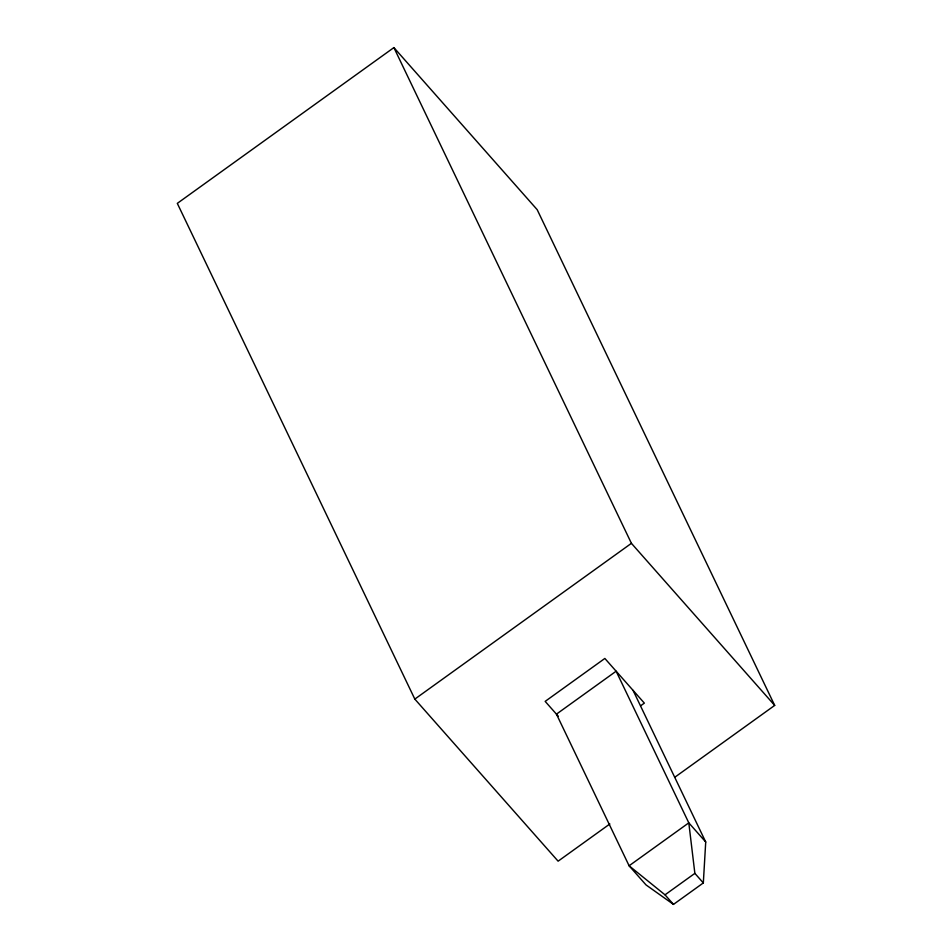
<?xml version="1.0" encoding="UTF-8"?>
<svg xmlns="http://www.w3.org/2000/svg" width="952" height="952" viewBox="0 0 952 952"><rect width="100%" height="100%" fill="white"/><g stroke="black" fill="none" stroke-linecap="round" stroke-linejoin="round"><path stroke-width="1.43" d="M705.718 841.996L688.796 822.849L616.134 671.219L556.456 714.143L629.105 865.784L646.027 884.92L673.481 904.4L703.326 882.932L705.718 841.996L633.068 690.367M674.825 777.237L774.69 705.408L537.178 209.678L393.89 47.6L177.31 203.371L414.822 699.101L558.11 861.179L609.851 823.968M414.822 699.101L631.414 543.33L393.89 47.6M640.767 705.694L644.349 703.123L604.853 658.451L545.163 701.386L558.336 716.273M665.02 894.832L694.865 873.365L688.796 822.849L629.105 865.784L665.02 894.832L673.481 904.4M631.414 543.33L774.69 705.408M694.865 873.365L703.326 882.932"/></g></svg>
